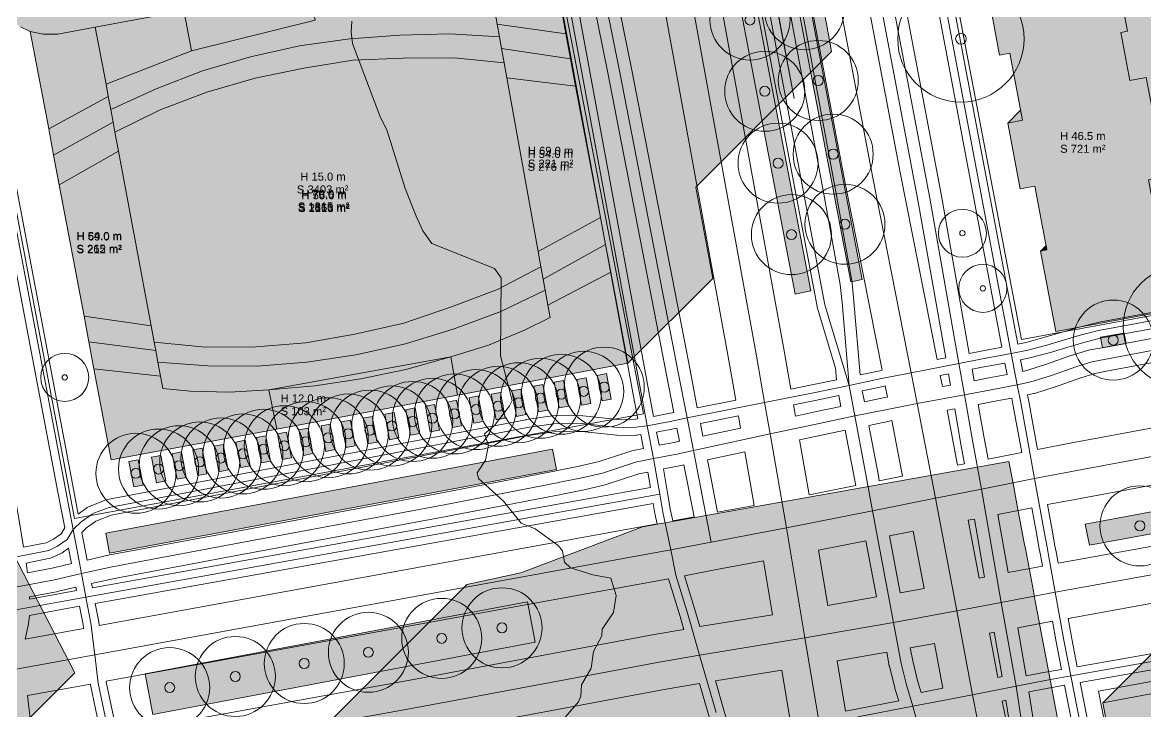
# Model space of a CAD drawing. Header units: metres. Extents: x -8 to 1190, y -11 to 1223.
# Drawn here: x 649 to 789.3, y 297.5 to 383.6 of the extents above; entities that cross this region are included whole.
import ezdxf

# ---------------------------------------------------------------- set-up
doc = ezdxf.new("R2010")
doc.units = ezdxf.units.M
doc.header["$MEASUREMENT"] = 0
for name, color, linetype, lineweight, true_color in [('TPX_BUILDING_AREAS_TEXT', 7, 'CONTINUOUS', 0, 0x000000), ('TPX_BUILDING_HEIGHTS_TEXT', 7, 'CONTINUOUS', 0, 0x000000), ('TPX_BUILDINGS', 7, 'CONTINUOUS', 0, 0x000000), ('TPX_BUILDINGS_HATCH', 7, 'CONTINUOUS', 0, 0xf0f0f0), ('TPX_BUILDINGS_SHADOWS_HATCH', 7, 'CONTINUOUS', 0, 0x000000), ('TPX_BUILDINGS_SHADOWS_OUTLINES', 7, 'CONTINUOUS', 0, 0x000000), ('TPX_CADASTRES', 7, 'CONTINUOUS', 0, 0x646464), ('TPX_CONTOUR_LINES_5M', 7, 'CONTINUOUS', 0, 0x969696), ('TPX_ROADS_AXES', 7, 'CONTINUOUS', 0, 0x323232), ('TPX_ROADS_CONTOURS', 7, 'CONTINUOUS', 0, 0x646464), ('TPX_VEGETATION_GREEN_SPACES', 7, 'CONTINUOUS', 0, 0x58ba48), ('TPX_VEGETATION_GREEN_SPACES_HATCH', 7, 'CONTINUOUS', 0, 0x58ba48), ('TPX_VEGETATION_TREES_INDIVIDUAL', 7, 'CONTINUOUS', 0, 0x136734)]:
    doc.layers.add(name, color=color, linetype=linetype, lineweight=lineweight, true_color=true_color)
doc.styles.add('TPX_TEXTE', font='arial.ttf')

# ---------------------------------------------------------------- blocks, each defined once
blk = doc.blocks.new('TREETR003_CR030')
at = {"layer": 'TPX_VEGETATION_TREES_INDIVIDUAL'}
for radius in [3, 0.333]:
    blk.add_circle((0, 0, 0.04), radius, dxfattribs=at)
blk = doc.blocks.new('TREETR006_CR050')
at = {"layer": 'TPX_VEGETATION_TREES_INDIVIDUAL'}
for radius in [5, 0.625]:
    blk.add_circle((0, 0, 0.04), radius, dxfattribs=at)
blk = doc.blocks.new('TREETR009_CR077')
at = {"layer": 'TPX_VEGETATION_TREES_INDIVIDUAL'}
for radius in [7.68, 0.914]:
    blk.add_circle((0, 0, 0.04), radius, dxfattribs=at)
blk = doc.blocks.new('TREETR007_CR079')
at = {"layer": 'TPX_VEGETATION_TREES_INDIVIDUAL'}
for radius in [7.9, 0.667]:
    blk.add_circle((0, 0, 0.04), radius, dxfattribs=at)

msp = doc.modelspace()

# ---------------------------------------------------------------- hatches: boundary and pattern name
at = {"layer": 'TPX_BUILDINGS_HATCH'}
for points in [[(659.82, 395.01), (659.43, 392.19), (660.04, 389.4), (661.54, 386.98), (663.77, 385.23), (666.45, 384.34), (669.19, 384.75), (669.37, 383.81), (670.08, 380.03), (685.53, 383.87), (684.69, 388.04), (686.78, 389.93), (688.09, 392.45), (688.47, 395.27), (687.87, 398.06), (686.37, 400.48), (684.14, 402.23), (681.81, 402.88), (680.62, 408.98), (665.08, 406.07), (666.1, 401.11), (666.28, 400.26), (663.21, 399.43), (661.13, 397.53), (659.82, 395.01)], [(645.08, 390.97), (645, 390.25), (645.01, 388.99), (645.31, 387.45), (645.62, 386.62), (645.93, 386), (646.69, 384.85), (647.64, 383.86), (648.17, 383.43), (648.74, 383.04), (649.96, 382.45), (651.55, 382.13), (653.42, 382.13), (658.07, 383), (659.42, 375.87), (670.08, 380.03), (669.37, 383.81), (669.19, 384.75), (666.45, 384.34), (663.77, 385.23), (661.54, 386.98), (660.04, 389.4), (659.43, 392.19), (659.82, 395.01), (661.13, 397.53), (663.21, 399.43), (666.28, 400.26), (666.1, 401.11), (665.08, 406.07), (653.88, 404.03), (654.96, 398.41), (650.76, 397.58), (648.85, 396.56), (647.53, 395.44), (646.85, 394.75), (646.2, 393.88), (645.57, 392.67), (645.32, 391.96), (645.08, 390.97)], [(651.55, 382.13), (649.96, 382.45), (652.26, 370.31), (652.87, 367.03), (653.58, 363.31), (656.69, 346.88), (657.28, 343.67), (657.91, 340.33), (660.06, 328.93), (680.74, 332.79), (679.77, 337.68), (702.5, 341.8), (703.34, 337.02), (724.62, 341), (722.48, 352.4), (721.82, 355.84), (721.18, 359.23), (718.08, 375.65), (717.44, 379.06), (716.84, 382.19), (714.87, 393.58), (700.36, 390.87), (694.07, 389.71), (658.07, 383), (653.42, 382.13), (651.55, 382.13)], [(785.18, 392.19), (769.22, 389.2), (771.04, 379.52), (772.33, 379.77), (773.92, 371.37), (772.05, 371.02), (773.61, 362.79), (775.46, 363.14), (776.96, 355.17), (776.15, 355.02), (778.05, 344.96), (794.03, 347.95), (792.13, 358.02), (790.8, 357.76), (789.64, 363.92), (791.71, 364.31), (789.37, 376.71), (787.31, 376.33), (786.18, 382.35), (787, 382.51), (785.84, 388.65), (785.18, 392.19)], [(670.08, 380.03), (659.42, 375.87), (659.7, 374.33), (660.01, 372.71), (660.3, 371.15), (660.54, 369.87), (660.98, 367.51), (665.06, 345.69), (665.44, 343.66), (665.64, 342.59), (665.91, 341.15), (666.24, 339.38), (666.53, 337.84), (669.95, 337.51), (674.83, 337.38), (679.77, 337.68), (685.52, 338.19), (691.23, 339.08), (696.89, 340.22), (702.5, 341.8), (707.2, 343.26), (711.69, 345.14), (714.89, 346.73), (714.62, 348.26), (714.28, 350.14), (714.02, 351.53), (713.75, 353.04), (713.4, 354.98), (709.48, 376.66), (709.14, 378.54), (708.82, 380.33), (708.55, 381.81), (708.26, 383.38), (708.01, 384.79), (695.02, 384.9), (685.53, 383.87), (670.08, 380.03)], [(716.84, 382.19), (708.26, 383.38), (708.55, 381.81), (708.82, 380.33), (709.14, 378.54), (709.48, 376.66), (713.4, 354.98), (713.75, 353.04), (714.02, 351.53), (714.28, 350.14), (714.62, 348.26), (722.48, 352.4), (721.82, 355.84), (721.18, 359.23), (718.08, 375.65), (717.44, 379.06), (716.84, 382.19)], [(665.68, 375.32), (660.01, 372.71), (660.3, 371.15), (660.54, 369.87), (660.98, 367.51), (665.06, 345.69), (665.44, 343.66), (665.64, 342.59), (665.91, 341.15), (672.15, 340.68), (678.31, 340.66), (684.49, 341.14), (690.62, 342.06), (696.82, 343.43), (702.9, 345.29), (708.74, 347.48), (714.28, 350.14), (714.02, 351.53), (713.75, 353.04), (713.4, 354.98), (709.48, 376.66), (709.14, 378.54), (708.82, 380.33), (708.55, 381.81), (702.35, 382.17), (696.11, 382), (689.87, 381.55), (683.6, 380.66), (677.48, 379.28), (671.49, 377.55), (665.68, 375.32)], [(717.44, 379.06), (708.82, 380.33), (709.14, 378.54), (709.48, 376.66), (713.4, 354.98), (713.75, 353.04), (714.02, 351.53), (721.82, 355.84), (721.18, 359.23), (718.08, 375.65), (717.44, 379.06)], [(660.98, 367.51), (653.58, 363.31), (656.69, 346.88), (665.06, 345.69), (665.44, 343.66), (671.83, 343), (678.13, 343.05), (684.37, 343.57), (690.52, 344.66), (696.6, 346.02), (702.46, 348.01), (708.31, 350.24), (713.75, 353.04), (713.4, 354.98), (721.18, 359.23), (718.08, 375.65), (709.48, 376.66), (709.14, 378.54), (702.89, 379.19), (696.54, 379.15), (690.27, 378.87), (684.12, 377.89), (678.05, 376.65), (672.03, 374.89), (666.19, 372.68), (660.54, 369.87), (660.98, 367.51)], [(659.7, 374.33), (652.26, 370.31), (652.87, 367.03), (653.58, 363.31), (656.69, 346.88), (657.28, 343.67), (657.91, 340.33), (666.24, 339.38), (665.91, 341.15), (665.64, 342.59), (665.44, 343.66), (665.06, 345.69), (660.98, 367.51), (660.54, 369.87), (660.3, 371.15), (660.01, 372.71), (659.7, 374.33)], [(660.3, 371.15), (652.87, 367.03), (656.69, 346.88), (657.28, 343.67), (665.64, 342.59), (665.44, 343.66), (665.06, 345.69), (660.98, 367.51), (660.54, 369.87), (660.3, 371.15)], [(685.52, 338.19), (679.77, 337.68), (680.74, 332.79), (703.34, 337.02), (702.5, 341.8), (696.89, 340.22), (691.23, 339.08), (685.52, 338.19)], [(813.68, 304.15), (783.93, 298.59), (795.26, 238.35), (797.3, 238.74), (798.79, 230.78), (827.24, 236.1), (821.42, 267.02), (814.68, 302.92), (813.93, 302.78), (813.68, 304.15)]]:
    msp.add_hatch(color=256, dxfattribs=at).paths.add_polyline_path(points)
at = {"layer": 'TPX_BUILDINGS_SHADOWS_HATCH'}
for points in [[(802.1, 422.08), (769.22, 389.2), (785.18, 392.19), (785.84, 388.65), (787, 382.51), (786.18, 382.35), (787.31, 376.33), (789.37, 376.71), (791.71, 364.31), (789.64, 363.92), (790.8, 357.76), (792.13, 358.02), (794.03, 347.95), (826.91, 380.83), (825.01, 390.9), (823.68, 390.64), (822.78, 395.39), (824.59, 397.19), (822.25, 409.59), (820.2, 409.21), (819.65, 412.1), (806.23, 409.57), (804.41, 419.11), (805.46, 419.32), (804.84, 422.6), (802.1, 422.08)], [(773.67, 372.65), (772.05, 371.02), (773.92, 371.37), (773.67, 372.65)], [(776.86, 355.72), (776.15, 355.02), (776.96, 355.17), (776.86, 355.72)], [(704.47, 313.37), (666.36, 275.26), (673.11, 276.7), (688.33, 282.46), (734.09, 290.61), (734.74, 287.25), (734.85, 286.7), (735.38, 283.76), (736.01, 280.47), (736.15, 279.76), (737.17, 274.41), (737.35, 273.42), (742.17, 247.99), (743.21, 242.54), (744.04, 238.19), (744.79, 234.26), (745.19, 232.12), (745.87, 232.24), (747.7, 222.96), (746.61, 222.75), (749.02, 209.96), (750.37, 210.22), (753.92, 192.1), (792.03, 230.21), (788.48, 248.33), (787.13, 248.07), (784.87, 260.12), (785.81, 261.07), (783.98, 270.35), (783.31, 270.24), (782.9, 272.37), (782.15, 276.31), (781.32, 280.66), (780.29, 286.11), (775.46, 311.53), (775.28, 312.52), (774.26, 317.87), (774.13, 318.58), (773.5, 321.87), (772.96, 324.82), (772.85, 325.37), (772.2, 328.72), (726.44, 320.58), (711.22, 314.81), (704.47, 313.37)], [(801.6, 316.27), (783.93, 298.59), (813.68, 304.15), (813.93, 302.78), (814.68, 302.92), (821.42, 267.02), (862.27, 274.65), (861.64, 277.98), (841.09, 274.14), (839.1, 284.7), (832.35, 320.6), (831.61, 320.46), (831.36, 321.82), (801.6, 316.27)]]:
    msp.add_hatch(color=256, dxfattribs=at).paths.add_polyline_path(points)
h = msp.add_hatch(color=256, dxfattribs=at)
h.paths.add_polyline_path([(699.81, 412.57), (696.27, 411.91), (697.04, 407.84), (700.36, 390.87), (714.87, 393.58), (716.84, 382.19), (717.44, 379.06), (718.08, 375.65), (721.18, 359.23), (721.82, 355.84), (722.48, 352.4), (724.62, 341), (735.23, 351.61), (733.08, 363.01), (750.05, 379.98), (749.4, 383.42), (748.76, 386.81), (745.66, 403.22), (745.01, 406.64), (744.42, 409.77), (739.27, 410.48), (738.95, 412.22), (738.41, 415.2), (725.42, 415.31), (720.01, 414.72), (719.83, 415.63), (717.8, 415.21), (716.98, 414.39), (715.93, 414.28), (708.27, 412.37), (707.94, 414.09), (699.81, 412.57)])
h.paths.add_polyline_path([(709.31, 406.72), (711.35, 407.14), (711.62, 405.76), (709.59, 405.34), (709.31, 406.72)], flags=16)
h = msp.add_hatch(color=256, dxfattribs=at)
h.paths.add_polyline_path([(356.45, 56), (345.21, 44.75), (353.64, 43.71), (361.25, 42.78), (368.71, 41.86), (375.97, 40.97), (383.59, 40.03), (391.29, 39.07), (406.39, 37.23), (414.09, 36.3), (421.3, 35.4), (428.93, 34.46), (436.49, 33.53), (444.23, 32.58), (451.29, 31.71), (459.16, 30.71), (466.47, 29.84), (473.51, 28.98), (481.39, 28.03), (496.93, 26.15), (493.99, 0), (495.57, 0), (511.4, 15.82), (512.35, 23.97), (526.81, 22.17), (527.11, 24.76), (542.29, 22.86), (541.84, 18.95), (571.69, 15.21), (571.94, 17.43), (587.73, 15.45), (602.38, 13.62), (632.98, 9.78), (670.29, 5.12), (669.69, 0), (690.27, 0), (745.7, 55.43), (742.68, 70.64), (745.98, 71.31), (744.9, 76.72), (741.88, 91.87), (733.15, 90.14), (729.93, 106.25), (729.5, 106.3), (648.39, 25.2), (633.31, 27.09), (635.62, 46.85), (627, 47.93), (640.27, 61.19), (640.63, 64.29), (657.21, 80.87), (663.24, 136.14), (625.45, 140.57), (625.36, 140.49), (625.75, 143.98), (617.25, 144.98), (617.74, 148.97), (617.14, 149.05), (617.93, 155.4), (667.73, 205.2), (668.37, 210.38), (676.51, 218.52), (676.21, 220.15), (677.02, 220.32), (675.53, 228.01), (668.62, 263.56), (666.99, 271.98), (664.58, 276.91), (631.89, 260.21), (630.6, 259.55), (616.05, 261.53), (614.47, 259.96), (614.32, 260.83), (612.77, 260.15), (613.34, 257), (612.03, 256.71), (611.91, 257.39), (576.06, 221.54), (575.61, 222.41), (611.72, 258.52), (611.37, 260.55), (617.77, 263.62), (617.62, 264.29), (617.36, 264.17), (617.59, 264.4), (616.92, 267.41), (617.89, 267.62), (618.84, 262.83), (620.25, 264.24), (619.79, 266.59), (627.14, 273.94), (626.87, 275.37), (630.59, 276.07), (630.88, 274.57), (635.12, 278.81), (634.84, 280.32), (633.2, 280.01), (655.51, 302.31), (634.86, 342.22), (629.78, 341.42), (541.39, 253.04), (546.47, 253.83), (567.12, 213.93), (578.88, 191.21), (601.98, 143.99), (590.59, 138.31), (594.69, 137.76), (594.81, 138.77), (599.92, 138.07), (599.04, 130.95), (599.64, 130.87), (597.85, 116.41), (581.91, 118.58), (582.03, 119.5), (577.09, 120.17), (575.54, 118.62), (564, 119.98), (564.05, 120.41), (538.6, 123.87), (523.66, 108.93), (525.55, 125.04), (509.74, 127.03), (525.24, 142.53), (528.22, 166.6), (529.18, 166.46), (530.34, 175.83), (528.45, 175.91), (533.71, 224.43), (530.49, 224.79), (531.95, 238.87), (526.13, 239.53), (524.18, 239.74), (524.23, 240.21), (523.46, 241.11), (524.45, 242.1), (524.62, 243.55), (523.92, 244.51), (524.83, 245.41), (526.38, 258.95), (539.69, 272.26), (543.62, 276.46), (546.12, 302.08), (546.26, 303.27), (545.94, 304.47), (546.39, 307.85), (547.44, 308.92), (546.66, 310), (546.86, 311.5), (547.78, 312.42), (546.98, 313.45), (547.18, 314.91), (548.11, 315.85), (547.44, 316.92), (547.6, 318.11), (548.72, 319.23), (547.84, 320.47), (548.47, 325.1), (550.08, 326.71), (547.63, 329.92), (545.88, 328.55), (534.45, 330.16), (532.82, 332.1), (530.53, 330), (508.77, 308.24), (502.72, 316.04), (506.55, 319.87), (506.76, 321.71), (505.94, 322.61), (503.21, 322.96), (503, 322.8), (498.94, 323.3), (498.42, 318.78), (501.7, 318.37), (502.51, 317.47), (502.3, 315.62), (501.25, 314.96), (498.5, 315.3), (498.16, 312.22), (504.61, 303.89), (506.23, 301.95), (517.67, 300.34), (519.42, 301.71), (521.86, 298.5), (520.3, 297.27), (519.63, 292.25), (520.5, 291.02), (519.41, 290.13), (519.22, 288.7), (519.9, 287.63), (518.97, 286.72), (518.77, 285.24), (519.56, 284.2), (518.65, 283.35), (518.44, 281.79), (519.22, 280.71), (518.18, 279.63), (517.73, 276.26), (518.05, 275.06), (517.91, 273.86), (523.7, 268.43), (520.58, 241.17), (519.5, 240.51), (520.38, 239.31), (520.21, 237.86), (518.98, 237.15), (519.99, 235.96), (518.64, 224.16), (517.46, 224.38), (515.09, 201.59), (509.6, 160.65), (491.66, 163.08), (491.93, 165.25), (491.55, 164.87), (487.78, 165.4), (487.91, 166.43), (488.03, 167.21), (491.17, 170.35), (491.62, 173.89), (490.65, 174.08), (491.18, 178.87), (474.01, 181.46), (471.54, 181.83), (471.86, 183.8), (470.89, 183.97), (471.02, 184.95), (471.61, 185.54), (468.75, 186.09), (468, 181.93), (463.43, 182.8), (462.89, 183.89), (461.41, 184.18), (460.59, 179.59), (460.94, 179.52), (459.98, 171.92), (459.09, 166.54), (480.71, 163.27), (480.15, 159.33), (474.33, 160.22), (472.99, 151.51), (480.19, 150.5), (480.64, 153.97), (487.64, 153), (486.53, 144.59), (487.99, 144.41), (489.59, 158.21), (488.15, 158.39), (488.54, 161.69), (512.83, 158.65), (509.08, 126.37), (502.13, 127.24), (495.44, 120.55), (495.49, 121.03), (487.6, 122.03), (487.31, 121.74), (479.81, 122.69), (479.83, 122.85), (472.22, 123.8), (471.85, 123.44), (465.68, 124.21), (465.05, 123.57), (465.06, 123.75), (457.35, 124.72), (457.37, 124.87), (449.85, 125.81), (449.82, 126), (449.68, 126.34), (449.22, 126.91), (448.6, 127.27), (447.89, 127.38), (447.53, 127.33), (446.86, 127.04), (446.35, 126.53), (438.85, 127.43), (438.71, 127.29), (433.55, 127.91), (433.26, 127.62), (427.78, 128.27), (427.56, 128.05), (427.77, 129.84), (420.39, 130.79), (419.76, 130.16), (412.82, 131.04), (412.95, 132.14), (407.12, 132.89), (405.99, 131.76), (400.1, 132.53), (400.11, 132.6), (395.21, 133.23), (395.41, 134.95), (387.63, 135.96), (386.64, 134.97), (376.94, 136.22), (375.25, 134.53), (366.6, 135.64), (354.51, 123.55), (363.83, 122.35), (363.93, 123.2), (373.63, 121.96), (381.41, 120.95), (387.66, 120.16), (393.58, 119.39), (399.45, 118.63), (407.24, 117.64), (414.62, 116.69), (411.61, 90.91), (408.48, 91.31), (407.11, 92.9), (407.49, 96.19), (409.28, 97.49), (409.57, 100.01), (405.24, 100.56), (404.86, 97.29), (397.06, 98.29), (397.39, 101.01), (394.64, 101.37), (393.88, 94.85), (390.78, 95.24), (390.84, 95.71), (384.19, 89.06), (385.27, 98.88), (373.91, 100.24), (376.03, 102.36), (370.11, 103.12), (369.94, 101.65), (371.03, 101.51), (370.48, 96.81), (360.98, 98.03), (361.33, 101.05), (356.8, 101.63), (351.22, 96.05), (366.46, 94.24), (366.37, 93.38), (378.34, 91.95), (377.25, 82.03), (383.23, 81.31), (384.08, 88.96), (389.99, 88.26), (389.15, 80.6), (389.7, 80.54), (390.54, 88.19), (396.16, 87.51), (396.38, 89.49), (403.83, 88.6), (411.34, 87.71), (410.22, 77.61), (413.47, 77.22), (414.41, 85.82), (419.88, 85.17), (419.68, 83.33), (422.95, 82.95), (423.41, 87.15), (424.77, 86.99), (425.55, 94.08), (435.46, 92.89), (434.68, 85.81), (434.67, 85.74), (442.21, 84.84), (441.95, 82.5), (456.92, 80.72), (456.46, 76.54), (490.94, 72.52), (490.29, 66.36), (491.09, 66.26), (491.69, 65.42), (496.74, 64.82), (497.45, 65.48), (498.36, 65.38), (498.86, 64.55), (498.77, 63.67), (498.03, 63.17), (497.49, 58.13), (498.17, 57.15), (497.87, 56.35), (513.42, 71.91), (513.73, 72.71), (513.05, 73.69), (513.55, 78.45), (514.33, 79.22), (514.42, 80.11), (513.91, 80.93), (513, 81.04), (512.3, 80.38), (507.25, 80.97), (506.64, 81.82), (505.96, 81.91), (519.82, 95.76), (520.96, 106.23), (535.36, 104.54), (545.37, 103.37), (558.71, 101.8), (566.22, 100.91), (573.73, 100.03), (581.24, 99.15), (580.9, 96.03), (618.69, 91.59), (612.66, 36.33), (574.87, 40.78), (574.6, 38.26), (559.55, 40.04), (559.82, 42.54), (544.42, 44.35), (533.96, 45.58), (526.1, 37.72), (527.07, 46.39), (514.59, 47.86), (515.81, 59.06), (512.79, 59.42), (492.71, 39.34), (485.63, 40.19), (485.74, 41.21), (478.7, 42.07), (478.63, 42), (471.38, 42.87), (471.39, 42.95), (463.53, 43.95), (463.1, 43.52), (456.04, 44.39), (455.62, 43.96), (447.88, 44.91), (447.74, 44.77), (440.92, 45.61), (441.02, 46.55), (433.39, 47.49), (433.25, 47.35), (426.35, 48.21), (426.39, 48.6), (419.68, 49.42), (419.82, 50.67), (411.97, 51.63), (411.9, 51.56), (404.72, 52.43), (404.73, 52.51), (397.28, 53.43), (397.31, 53.75), (389.69, 54.69), (388.07, 53.06), (380.8, 53.95), (380.24, 53.39), (372.77, 54.31), (365.16, 55.24), (364.88, 54.96), (356.45, 56)])
h.paths.add_polyline_path([(413.61, 99.28), (415.41, 115.9), (421.14, 115.21), (421.18, 115.53), (426.34, 114.92), (433.84, 114.02), (434.35, 114.53), (435.01, 114.81), (435.37, 114.86), (436.09, 114.75), (436.7, 114.39), (437.17, 113.82), (437.31, 113.49), (437.4, 112.77), (437.22, 112.06), (437.04, 111.75), (435.42, 96.76), (426.42, 97.83), (423.03, 94.44), (423.43, 98.11), (413.61, 99.28)], flags=16)
h.paths.add_polyline_path([(436.09, 99.31), (437.79, 113.8), (445.35, 112.85), (453.19, 111.87), (453.17, 111.69), (460.02, 110.84), (460.13, 111.71), (467.74, 110.76), (475.36, 109.79), (483.25, 108.8), (483.2, 108.32), (505.96, 105.46), (502.83, 78.78), (485.57, 80.96), (485.67, 81.82), (480.17, 82.51), (481.16, 90.95), (473.27, 91.95), (472.36, 84.38), (470.87, 82.63), (468.83, 82.83), (467.92, 84.88), (468.32, 88.41), (467.77, 87.86), (468.24, 92.03), (467.93, 92.07), (468.85, 92.98), (469.02, 94.51), (465.88, 94.91), (465.27, 89.71), (463.9, 88.03), (461.08, 88.38), (459.93, 90.43), (460.39, 94.98), (458.2, 95.25), (457.54, 89.62), (456.29, 88.34), (455.96, 85.59), (452.62, 85.98), (453.74, 95.66), (451.31, 95.96), (451.16, 94.58), (444.36, 95.43), (441.46, 92.53), (441.47, 92.6), (440.72, 92.69), (441.38, 98.65), (436.09, 99.31)], flags=16)
h.paths.add_polyline_path([(584.29, 245.24), (585.81, 245.99), (587.59, 242.33), (586.07, 241.58), (584.29, 245.24)], flags=16)
h.paths.add_polyline_path([(590.96, 262.24), (591.92, 262.5), (592.84, 258.38), (599.98, 258.27), (600.72, 254.73), (599.48, 254.47), (598.86, 257.41), (592.11, 257.46), (590.96, 262.24)], flags=16)
at = {"layer": 'TPX_VEGETATION_GREEN_SPACES_HATCH'}
for points in [[(705.2, 567.39), (704.14, 567.23), (705.83, 557.52), (707.9, 546.6), (745.49, 349.65), (747.47, 350.07), (712.28, 534.35), (710.65, 543.02), (708.67, 551.72), (707.35, 558.18), (705.2, 567.39)], [(715.44, 549.5), (714.02, 549.14), (716.26, 540.26), (752.45, 351.19), (753.87, 351.47), (717.91, 540.67), (715.44, 549.5)], [(786.62, 344.78), (783.65, 344.25), (783.89, 342.92), (786.85, 343.46), (786.62, 344.78)], [(811.22, 326.41), (781.73, 320.89), (782.29, 318.28), (808.58, 323.1), (810.94, 323.6), (813.91, 324.56), (834.05, 331.18), (835.73, 331.59), (873.16, 338.08), (872.43, 341.78), (839.69, 335.55), (836.63, 334.78), (813.6, 327.14), (811.22, 326.41)], [(721.95, 339.71), (720.79, 339.5), (721.4, 336.31), (722.54, 336.53), (721.95, 339.71)], [(713.99, 338.34), (712.84, 338.13), (713.45, 334.94), (714.59, 335.16), (713.99, 338.34)], [(716.56, 338.85), (715.41, 338.63), (716.02, 335.44), (717.17, 335.65), (716.56, 338.85)], [(719.38, 339.19), (718.22, 338.97), (718.83, 335.79), (719.98, 336), (719.38, 339.19)], [(705.92, 336.92), (704.77, 336.7), (705.37, 333.51), (706.53, 333.73), (705.92, 336.92)], [(708.69, 337.34), (707.53, 337.13), (708.14, 333.94), (709.29, 334.16), (708.69, 337.34)], [(711.24, 337.78), (710.1, 337.56), (710.71, 334.37), (711.85, 334.59), (711.24, 337.78)], [(698.02, 335.43), (696.87, 335.2), (697.47, 332.02), (698.63, 332.23), (698.02, 335.43)], [(700.47, 335.85), (699.32, 335.63), (699.93, 332.44), (701.08, 332.65), (700.47, 335.85)], [(703.22, 336.38), (702.08, 336.15), (702.68, 332.97), (703.83, 333.18), (703.22, 336.38)], [(692.68, 334.35), (691.53, 334.14), (692.14, 330.95), (693.29, 331.16), (692.68, 334.35)], [(695.4, 334.86), (694.25, 334.64), (694.85, 331.46), (696.01, 331.67), (695.4, 334.86)], [(684.67, 332.91), (683.51, 332.7), (684.13, 329.5), (685.27, 329.73), (684.67, 332.91)], [(687.43, 333.4), (686.28, 333.19), (686.89, 329.99), (688.03, 330.22), (687.43, 333.4)], [(689.96, 333.88), (688.8, 333.67), (689.41, 330.47), (690.56, 330.69), (689.96, 333.88)], [(676.81, 331.38), (675.65, 331.15), (676.27, 327.97), (677.41, 328.19), (676.81, 331.38)], [(679.37, 331.96), (678.22, 331.75), (678.82, 328.55), (679.98, 328.78), (679.37, 331.96)], [(681.98, 332.39), (680.83, 332.18), (681.43, 329), (682.59, 329.21), (681.98, 332.39)], [(715.2, 330.26), (659.38, 319.78), (659.85, 317.29), (715.68, 327.72), (715.2, 330.26)], [(668.84, 329.92), (667.69, 329.7), (668.29, 326.51), (669.45, 326.73), (668.84, 329.92)], [(671.42, 330.39), (670.26, 330.17), (670.87, 326.98), (672.02, 327.2), (671.42, 330.39)], [(674.07, 330.87), (672.91, 330.66), (673.52, 327.46), (674.67, 327.68), (674.07, 330.87)], [(663.44, 328.96), (662.28, 328.75), (662.89, 325.55), (664.04, 325.77), (663.44, 328.96)], [(666.26, 329.49), (665.11, 329.28), (665.72, 326.08), (666.87, 326.31), (666.26, 329.49)], [(712.08, 311.2), (664.32, 302.2), (665.28, 297.13), (713.04, 306.14), (712.08, 311.2)]]:
    msp.add_hatch(color=256, dxfattribs=at).paths.add_polyline_path(points)

# ---------------------------------------------------------------- linework, layer by layer
at = {"layer": 'TPX_BUILDINGS', "elevation": 0.04}
for points in [[(659.82, 395.01), (659.43, 392.19), (660.04, 389.4), (661.54, 386.98), (663.77, 385.23), (666.45, 384.34), (669.19, 384.75), (669.37, 383.81), (670.08, 380.03), (685.53, 383.87), (684.69, 388.04), (686.78, 389.93), (688.09, 392.45), (688.47, 395.27), (687.87, 398.06), (686.37, 400.48), (684.14, 402.23), (681.81, 402.88), (680.62, 408.98), (665.08, 406.07), (666.1, 401.11), (666.28, 400.26), (663.21, 399.43), (661.13, 397.53)], [(785.18, 392.19), (769.22, 389.2), (771.04, 379.52), (772.33, 379.77), (773.92, 371.37), (772.05, 371.02), (773.61, 362.79), (775.46, 363.14), (776.96, 355.17), (776.15, 355.02), (778.05, 344.96), (794.03, 347.95), (792.13, 358.02), (790.8, 357.76), (789.64, 363.92), (791.71, 364.31), (789.37, 376.71), (787.31, 376.33), (786.18, 382.35), (787, 382.51), (785.84, 388.65)], [(716.84, 382.19), (708.26, 383.38), (708.55, 381.81), (708.82, 380.33), (709.14, 378.54), (709.48, 376.66), (713.4, 354.98), (713.75, 353.04), (714.02, 351.53), (714.28, 350.14), (714.62, 348.26), (722.48, 352.4), (721.82, 355.84), (721.18, 359.23), (718.08, 375.65), (717.44, 379.06)], [(665.68, 375.32), (660.01, 372.71), (660.3, 371.15), (660.54, 369.87), (660.98, 367.51), (665.06, 345.69), (665.44, 343.66), (665.64, 342.59), (665.91, 341.15), (672.15, 340.68), (678.31, 340.66), (684.49, 341.14), (690.62, 342.06), (696.82, 343.43), (702.9, 345.29), (708.74, 347.48), (714.28, 350.14), (714.02, 351.53), (713.75, 353.04), (713.4, 354.98), (709.48, 376.66), (709.14, 378.54), (708.82, 380.33), (708.55, 381.81), (702.35, 382.17), (696.11, 382), (689.87, 381.55), (683.6, 380.66), (677.48, 379.28), (671.49, 377.55)], [(717.44, 379.06), (708.82, 380.33), (709.14, 378.54), (709.48, 376.66), (713.4, 354.98), (713.75, 353.04), (714.02, 351.53), (721.82, 355.84), (721.18, 359.23), (718.08, 375.65)], [(660.98, 367.51), (653.58, 363.31), (656.69, 346.88), (665.06, 345.69), (665.44, 343.66), (671.83, 343), (678.13, 343.05), (684.37, 343.57), (690.52, 344.66), (696.6, 346.02), (702.46, 348.01), (708.31, 350.24), (713.75, 353.04), (713.4, 354.98), (721.18, 359.23), (718.08, 375.65), (709.48, 376.66), (709.14, 378.54), (702.89, 379.19), (696.54, 379.15), (690.27, 378.87), (684.12, 377.89), (678.05, 376.65), (672.03, 374.89), (666.19, 372.68), (660.54, 369.87)], [(659.7, 374.33), (652.26, 370.31), (652.87, 367.03), (653.58, 363.31), (656.69, 346.88), (657.28, 343.67), (657.91, 340.33), (666.24, 339.38), (665.91, 341.15), (665.64, 342.59), (665.44, 343.66), (665.06, 345.69), (660.98, 367.51), (660.54, 369.87), (660.3, 371.15), (660.01, 372.71)], [(660.3, 371.15), (652.87, 367.03), (656.69, 346.88), (657.28, 343.67), (665.64, 342.59), (665.44, 343.66), (665.06, 345.69), (660.98, 367.51), (660.54, 369.87)], [(685.52, 338.19), (679.77, 337.68), (680.74, 332.79), (703.34, 337.02), (702.5, 341.8), (696.89, 340.22), (691.23, 339.08)], [(813.68, 304.15), (783.93, 298.59), (795.26, 238.35), (797.3, 238.74), (798.79, 230.78), (827.24, 236.1), (821.42, 267.02), (814.68, 302.92), (813.93, 302.78)]]:
    msp.add_lwpolyline(points, close=True, dxfattribs=at)
for points in [[(648.74, 383.04), (649.96, 382.45), (651.55, 382.13), (653.42, 382.13), (658.07, 383), (659.42, 375.87), (670.08, 380.03), (669.37, 383.81), (669.19, 384.75), (666.45, 384.34), (663.77, 385.23), (661.54, 386.98), (660.04, 389.4), (659.43, 392.19), (659.82, 395.01), (661.13, 397.53), (663.21, 399.43), (666.28, 400.26), (666.1, 401.11), (665.08, 406.07), (653.88, 404.03), (654.96, 398.41), (650.76, 397.58), (648.85, 396.56)], [(694.07, 389.71), (658.07, 383), (653.42, 382.13), (651.55, 382.13), (649.96, 382.45), (652.26, 370.31), (652.87, 367.03), (653.58, 363.31), (656.69, 346.88), (657.28, 343.67), (657.91, 340.33), (660.06, 328.93), (680.74, 332.79), (679.77, 337.68), (702.5, 341.8), (703.34, 337.02), (724.62, 341), (722.48, 352.4), (721.82, 355.84), (721.18, 359.23), (718.08, 375.65), (717.44, 379.06), (716.84, 382.19), (714.87, 393.58)], [(685.53, 383.87), (670.08, 380.03), (659.42, 375.87), (659.7, 374.33), (660.01, 372.71), (660.3, 371.15), (660.54, 369.87), (660.98, 367.51), (665.06, 345.69), (665.44, 343.66), (665.64, 342.59), (665.91, 341.15), (666.24, 339.38), (666.53, 337.84), (669.95, 337.51), (674.83, 337.38), (679.77, 337.68), (685.52, 338.19), (691.23, 339.08), (696.89, 340.22), (702.5, 341.8), (707.2, 343.26), (711.69, 345.14), (714.89, 346.73), (714.62, 348.26), (714.28, 350.14), (714.02, 351.53), (713.75, 353.04), (713.4, 354.98), (709.48, 376.66), (709.14, 378.54), (708.82, 380.33), (708.55, 381.81), (708.26, 383.38), (708.01, 384.79)]]:
    msp.add_lwpolyline(points, dxfattribs=at)
at = {"layer": 'TPX_BUILDINGS_SHADOWS_OUTLINES', "elevation": 0.04}
for points in [[(802.1, 422.08), (769.22, 389.2), (785.18, 392.19), (785.84, 388.65), (787, 382.51), (786.18, 382.35), (787.31, 376.33), (789.37, 376.71)], [(714.87, 393.58), (716.84, 382.19), (717.44, 379.06), (718.08, 375.65), (721.18, 359.23), (721.82, 355.84), (722.48, 352.4), (724.62, 341), (735.23, 351.61), (733.08, 363.01), (750.05, 379.98), (749.4, 383.42), (748.76, 386.81)], [(633.2, 280.01), (655.51, 302.31), (634.86, 342.22), (629.78, 341.42), (541.39, 253.04)], [(780.29, 286.11), (775.46, 311.53), (775.28, 312.52), (774.26, 317.87), (774.13, 318.58), (773.5, 321.87), (772.96, 324.82), (772.85, 325.37), (772.2, 328.72), (726.44, 320.58), (711.22, 314.81), (704.47, 313.37), (666.36, 275.26)]]:
    msp.add_lwpolyline(points, dxfattribs=at)
for points in [[(773.67, 372.65), (772.05, 371.02), (773.92, 371.37)], [(776.86, 355.72), (776.15, 355.02), (776.96, 355.17)], [(801.6, 316.27), (783.93, 298.59), (813.68, 304.15), (813.93, 302.78), (814.68, 302.92), (821.42, 267.02), (862.27, 274.65), (861.64, 277.98), (841.09, 274.14), (839.1, 284.7), (832.35, 320.6), (831.61, 320.46), (831.36, 321.82)]]:
    msp.add_lwpolyline(points, close=True, dxfattribs=at)
at = {"layer": 'TPX_CADASTRES', "elevation": 0.02}
msp.add_lwpolyline([(792.86, 617.91), (769.77, 613.43), (756.26, 610.81), (754.37, 620.73), (750.64, 640.34), (746.93, 659.83), (744.51, 672.49), (741.37, 688.98), (711.67, 683.36), (708.59, 699.58), (709.45, 699.74), (709.36, 700.22), (738.19, 705.68), (732.24, 736.94), (699.87, 730.81), (714.63, 653.56), (718.36, 634.04), (773.79, 343.96), (875.47, 362.7)], dxfattribs=at)
for points in [[(702.01, 461.96), (631.39, 448.95), (655.49, 321.59), (726.54, 334.68)], [(884.71, 318.63), (783.4, 300.03), (802.9, 200.52), (803.82, 200.69), (797.85, 231.17), (828.32, 236.89), (834.29, 206.41), (903.68, 219.45)]]:
    msp.add_lwpolyline(points, close=True, dxfattribs=at)
at = {"layer": 'TPX_CONTOUR_LINES_5M', "elevation": 0.05}
msp.add_lwpolyline([(716.02, 295.93), (718.42, 298.72), (718.75, 299.42), (718.82, 300.81), (720.03, 302.91), (720.3, 305), (721.36, 306.93), (721.38, 307.79), (722.81, 309.88), (723.16, 311.97), (722.47, 314.17), (720.24, 314.59), (717.42, 315.45), (716.69, 316.15), (716.42, 317.55), (715.88, 318.24), (713.02, 320.33), (711.29, 321.03), (709.06, 323.76), (705.94, 326.61), (705.8, 327.3), (706.83, 328.91), (707.18, 330.79), (706.7, 332.18), (707.95, 333.22), (709.84, 335.67), (710.15, 336.37), (708.7, 341.94), (708.76, 351.7), (707.95, 352.84), (700.12, 355.99), (699.01, 357.56), (698.15, 359.37), (696.8, 362.86), (694.54, 370.06), (693.62, 371.92), (690.22, 380.98), (690.03, 382.38), (690.13, 383.77)], dxfattribs=at)
at = {"layer": 'TPX_ROADS_AXES', "elevation": 0.03}
for points in [[(768.76, 325.28), (767.69, 331.16), (766.64, 337.08), (765.96, 340.97), (762.31, 361.65), (745.25, 451.63), (725.2, 556.33), (718.5, 592.06), (706.72, 653.98), (694.77, 715.89), (691.96, 731.24), (691.46, 735.23)], [(763.02, 324.17), (760.76, 335.97), (760, 339.81), (755.2, 364.16), (735.72, 466.8), (725.99, 520.31), (723.16, 536.42), (721.13, 546.01), (718.37, 557.93), (712.33, 583.18), (709.3, 596.68), (706.84, 609.05), (699.58, 647.31)], [(693.41, 641.14), (703.68, 587.15), (708.31, 563.4), (709.79, 556.51), (711.31, 548.79), (749.22, 348.3), (752.23, 338.25)], [(735.64, 297.37), (733.56, 304.55), (732.08, 309.65), (730.6, 314.54), (729.96, 317.69), (728.97, 322.42), (728.59, 324.66), (727.82, 329.1), (727.02, 333.18), (726.26, 337.29), (715.96, 393.11), (712.67, 410.87), (711.94, 414.85), (701.74, 470.84), (699.08, 485.34), (680.01, 583.39), (678.24, 592.66), (676.65, 600.94), (672.82, 620.77)], [(713.79, 546.31), (728.92, 469.34), (738.46, 418.46), (743.94, 390.02), (749.02, 362.6), (751.14, 350.86), (751.36, 348.62), (752.23, 338.25), (752.96, 334.43), (754.42, 326.65)], [(676.22, 176.1), (672.16, 197.15), (666.53, 226.37), (659.68, 261.82), (656.72, 277.16), (656.56, 279.07), (656.7, 280.8), (657.08, 282.75), (658.61, 290.82), (659.53, 295.86), (658.45, 301.02), (658.02, 304.58), (657.54, 308.52), (656.91, 311.8), (656.36, 314.73), (655.31, 320.23), (654.39, 325.08), (642.35, 388.47), (627.31, 467.6), (616.49, 524.54)], [(710.37, 502.17), (730.97, 395.25), (740.66, 341.95), (741.69, 336.12), (742.37, 332.17), (744.42, 320.43)], [(704.63, 494.7), (704.73, 489.77), (705.29, 485.54), (705.96, 481.12), (707.71, 471.21), (718.57, 412), (720.28, 403.49), (720.61, 399.43), (720.77, 393.97), (721.16, 389.54), (723.58, 377.57), (730.19, 343.51), (730.9, 339.86), (732, 334.17), (732.79, 330.11), (735.01, 318.67)], [(751.82, 450.63), (757.92, 418.25), (763.42, 390.36), (772.5, 342.21), (773.24, 338.3), (773.69, 336.07), (775.41, 326.59), (776.61, 319.97), (776.97, 318.02), (777.11, 317.26), (777.99, 312.4), (779.07, 306.39), (779.94, 301.93), (800.07, 199.33)], [(776.73, 301.37), (779.94, 301.93), (884.35, 320.39), (886.39, 320.76), (895.46, 322.38), (902.97, 323.71), (905.42, 324.17), (985.65, 339.5), (1042.63, 350.54), (1047.01, 351.4), (1054.63, 352.77)], [(727.02, 333.18), (729.89, 333.75), (732, 334.17), (741.69, 336.12), (747.79, 337.33), (752.23, 338.25), (756.28, 339.1), (760, 339.81), (765.96, 340.97), (768.69, 341.5), (772.5, 342.21), (774.57, 342.64), (776.96, 343.29), (781.12, 344.53), (783.4, 345.1), (809.69, 349.94)], [(890.01, 350.46), (878.91, 348.35), (837.43, 339.98), (829.83, 338.24), (816.73, 334.64), (809.09, 332.9), (780.7, 327.61), (775.41, 326.59), (768.76, 325.28)], [(798.52, 344.18), (784.1, 341.47), (782.57, 341.19), (780.57, 340.58), (777.52, 339.49), (774.95, 338.68), (773.24, 338.3), (769.98, 337.69), (766.64, 337.08), (760.76, 335.97), (757, 335.25), (752.96, 334.43), (748.49, 333.5), (742.37, 332.17), (732.79, 330.11), (730.72, 329.65), (727.82, 329.1), (725.58, 328.64), (721.44, 327.28), (718.84, 326.68), (716.11, 326.13), (715.98, 326.1), (701.43, 323.29), (674.33, 318.24), (660.17, 315.59), (656.36, 314.73), (652.98, 313.93), (648.32, 313.08)], [(727.02, 333.18), (725.64, 333.04), (723.35, 333), (718.89, 333.47), (715.34, 333.43), (712.04, 332.98), (659.8, 323), (658, 322.3), (657.67, 322.17), (656.33, 321.2), (655.31, 320.23), (654.55, 318.98), (653.36, 318.15), (652.26, 317.63), (647.82, 316.74)], [(771.22, 311.13), (777.99, 312.4), (813.19, 318.75), (836.94, 322.99), (882.5, 331.24), (893.26, 333.43)], [(781.59, 193.53), (781.14, 195.8), (762.7, 288.6), (761.99, 291.64), (760.21, 298.15), (759.4, 300.81), (758.73, 303.5), (757.78, 308.62), (755.18, 322.58), (754.42, 326.65)], [(561.22, 294.21), (637.1, 308.17), (641.28, 308.94), (644.38, 309.51), (648.41, 310.24), (653.44, 311.16), (656.91, 311.8), (728.59, 324.66)], [(763.02, 324.17), (755.18, 322.58), (744.42, 320.43)], [(768.76, 325.28), (763.02, 324.17)], [(765.71, 310.06), (763.02, 324.17)], [(771.22, 311.13), (768.76, 325.28)], [(744.42, 320.43), (735.01, 318.67), (729.96, 317.69), (658.02, 304.58), (647.74, 302.7)], [(744.42, 320.43), (746.72, 306.68)], [(746.72, 306.68), (757.78, 308.62), (765.71, 310.06)], [(765.71, 310.06), (771.22, 311.13)], [(785.47, 216.17), (778.52, 243.33), (769.09, 292.41), (767.65, 299.59), (765.71, 310.06)], [(785.47, 216.17), (783.5, 243.35), (779.65, 264.78), (774.25, 293.19), (773.09, 300.67), (771.22, 311.13)], [(649.35, 288.94), (658.61, 290.82), (698.24, 298.01), (728.53, 303.67), (733.56, 304.55), (746.72, 306.68)], [(746.72, 306.68), (748.53, 295.82), (750.3, 286.83), (759.28, 241.17), (768.71, 193.32), (770.07, 185.85)], [(773.09, 300.67), (767.65, 299.59), (763.75, 298.84), (760.21, 298.15)], [(776.73, 301.37), (773.09, 300.67)], [(760.21, 298.15), (753.32, 296.81)]]:
    msp.add_lwpolyline(points, dxfattribs=at)
at = {"layer": 'TPX_ROADS_CONTOURS', "elevation": 0.03}
for points in [[(705.25, 653.69), (717.02, 591.78), (723.73, 556.05), (743.78, 451.35), (760.84, 361.38), (764.31, 341.67), (763.24, 341.46), (758.64, 364.83), (739.16, 467.44), (729.43, 520.92), (726.61, 537.02), (726.58, 537.14), (724.55, 546.73), (724.54, 546.8), (721.77, 558.75), (715.74, 583.97), (712.72, 597.4), (710.27, 609.71), (703.02, 647.96)], [(692.43, 640.95), (702.69, 586.96), (707.32, 563.21), (708.81, 556.31), (710.33, 548.6), (748.24, 348.11), (748.26, 348.01), (750.54, 340.39), (750.67, 338.94), (747.59, 338.31), (744.95, 337.78), (744.11, 342.58), (734.41, 395.87), (734.41, 395.91), (713.81, 502.8), (704.54, 556.25), (704.53, 556.3), (699.81, 581.46), (687.95, 644.68)], [(714.97, 392.93), (725.27, 337.11), (725.84, 334.06), (725.58, 334.03), (723.39, 334), (718.99, 334.46), (718.88, 334.47), (715.33, 334.43), (715.21, 334.42), (711.91, 333.97), (711.85, 333.96), (659.61, 323.98), (659.44, 323.93), (657.64, 323.23), (657.32, 323.11), (657.08, 322.98), (655.96, 322.17), (655.37, 325.27), (643.52, 387.68)]]:
    msp.add_lwpolyline(points, dxfattribs=at)
for points in [[(712.98, 565.4), (714.96, 557.13), (717.71, 545.25), (719.72, 535.75), (722.54, 519.68), (732.28, 466.18), (732.28, 466.15), (751.76, 363.51), (756.37, 340.13), (756.09, 340.08), (753.62, 339.56), (752.85, 348.74), (752.63, 351), (752.62, 351.12), (750.49, 362.87), (745.41, 390.29), (739.93, 418.74), (730.4, 469.62), (730.39, 469.63), (715.27, 546.58), (713.27, 558.65)], [(706.13, 494.68), (706.33, 498.2), (706.8, 499.96), (707.21, 500.03), (727.53, 394.6), (737.22, 341.34), (738.08, 336.41), (733.28, 335.45), (732.37, 340.14), (731.66, 343.8), (725.06, 377.85), (722.65, 389.76), (722.26, 394.06), (722.1, 399.47), (722.1, 399.55), (721.77, 403.62), (721.75, 403.79), (720.04, 412.28), (709.18, 471.47), (707.44, 481.36), (706.78, 485.75), (706.23, 489.88)], [(747.12, 449.83), (751.07, 449.23), (756.93, 418.06), (762.44, 390.17), (771.33, 343.01), (768.51, 342.48), (767.26, 342.24), (763.79, 361.91), (763.79, 361.93)], [(713.93, 409.59), (717.39, 410.25), (718.79, 403.29), (719.11, 399.35), (719.27, 393.92), (719.27, 393.83), (719.67, 389.4), (719.69, 389.24), (722.11, 377.28), (728.71, 343.22), (729.43, 339.57), (730.34, 334.86), (729.69, 334.73), (727.82, 334.36), (727.24, 337.47), (716.94, 393.29)], [(739.18, 406.78), (742.46, 389.74), (745.36, 374.1)], [(764.53, 389.84), (768.98, 392.34), (789.84, 395.63), (790.44, 394.08), (795.92, 370.28), (795.99, 370.07), (799.86, 362.01), (800.11, 361.69), (806.01, 356.5), (807.84, 352.32), (808.38, 350.71), (783.22, 346.09), (783.16, 346.07), (780.84, 345.49), (776.68, 344.25), (774.34, 343.62), (773.3, 343.4)], [(634.93, 386.15), (639.31, 386.88), (641.56, 387.3), (653.41, 324.89), (654.26, 320.43), (653.8, 319.68), (652.85, 319.02), (651.94, 318.58), (649.12, 318.02), (648.55, 321.37), (648.03, 324.39), (646.21, 334.29), (646.19, 334.35), (645.08, 339.35), (639.29, 365.32), (635.33, 384.15)], [(773.67, 341.43), (774.83, 341.68), (777.24, 342.33), (781.39, 343.57), (783.61, 344.13), (809.87, 348.95), (812.59, 349.45), (812.77, 348.4), (798.24, 345.66), (783.83, 342.95), (782.3, 342.67), (782.13, 342.63), (780.14, 342.02), (780.07, 342), (777.04, 340.92), (774.56, 340.13), (773.94, 339.99)], [(774.51, 337.05), (775.28, 337.22), (775.41, 337.25), (777.97, 338.06), (778.02, 338.08), (781.05, 339.16), (782.92, 339.73), (784.38, 340), (798.8, 342.71), (813.29, 345.45), (814.65, 337.76), (808.38, 336.33), (780.06, 331.05), (775.77, 330.22), (774.68, 336.25)], [(777.02, 323.34), (781.35, 324.17), (809.73, 329.46), (809.87, 329.49), (817.5, 331.23), (817.65, 331.27), (830.69, 334.85), (838.17, 336.56), (878.78, 344.75), (879.27, 342.77), (880.19, 339.34), (880.96, 334.52), (836.32, 326.44), (812.57, 322.19), (778.35, 316.02), (778.1, 317.44), (777.95, 318.2), (777.59, 320.15)], [(767.6, 340.27), (768.88, 340.52), (771.7, 341.04), (771.98, 339.59), (769.7, 339.17), (767.86, 338.83)], [(763.63, 339.5), (764.66, 339.7), (764.91, 338.28), (763.91, 338.09)], [(753.89, 337.57), (756.48, 338.12), (756.75, 338.17), (757.03, 336.79), (756.7, 336.72), (754.15, 336.2)], [(745.29, 335.81), (747.99, 336.35), (750.95, 336.96), (751.21, 335.6), (748.18, 334.97), (745.54, 334.39)], [(764.48, 335.14), (765.43, 335.32), (766.21, 330.9), (766.66, 328.44), (765.8, 328.27)], [(768.38, 335.87), (770.25, 336.22), (772.56, 336.65), (772.71, 335.88), (773.8, 329.84), (769.6, 329.01), (769.16, 331.42)], [(733.66, 333.48), (738.43, 334.44), (738.69, 332.91), (733.97, 331.9)], [(728.19, 332.39), (730.72, 332.89), (731.04, 331.26), (730.41, 331.12), (728.51, 330.76)], [(746.06, 331.44), (748.8, 332.03), (751.77, 332.65), (752.95, 326.37), (753.07, 325.73), (747.25, 324.57)], [(754.71, 333.25), (757.29, 333.78), (757.6, 333.84), (758.93, 326.91), (756.01, 326.32), (755.9, 326.93)], [(656.39, 319.88), (656.97, 320.43), (658.15, 321.28), (658.36, 321.36), (660.08, 322.03), (712.2, 331.99), (715.42, 332.43), (718.84, 332.47), (723.24, 332.01), (723.36, 332), (725.65, 332.04), (725.74, 332.04), (726.21, 332.09), (726.55, 330.37), (725.27, 330.1), (725.11, 330.06), (721.04, 328.73), (718.52, 328.14), (715.81, 327.6), (715.67, 327.56), (701.15, 324.76), (674.05, 319.71), (659.89, 317.07), (659.84, 317.05), (657.05, 316.42)], [(734.54, 328.95), (739.21, 329.96), (740.38, 323.24), (735.82, 322.39)], [(729.06, 327.81), (731.04, 328.19), (731.61, 328.31), (732.87, 321.82), (730.22, 321.31), (729.95, 322.6), (729.57, 324.83)], [(657.61, 313.47), (660.47, 314.12), (674.6, 316.77), (701.7, 321.81), (716.26, 324.62), (716.43, 324.66), (719.14, 325.21), (721.78, 325.82), (721.91, 325.86), (725.96, 327.18), (727.09, 327.42), (727.43, 325.47), (657.71, 312.96)], [(779.6, 309.13), (813.81, 315.3), (837.56, 319.55), (882.07, 327.61), (882.67, 323.83), (883.18, 321.2), (780.74, 303.09), (780.06, 306.57)], [(658.08, 310.99), (727.77, 323.5), (727.98, 322.25), (728.26, 320.94), (658.58, 308.24), (658.52, 308.7)], [(770.83, 322.12), (775.05, 322.95), (775.63, 319.79), (775.98, 317.84), (776.13, 317.08), (776.39, 315.66), (772.1, 314.85)], [(767.12, 321.39), (767.89, 321.54), (769.15, 314.29), (768.49, 314.16)], [(757.29, 319.44), (760.25, 320.03), (761.61, 312.87), (758.61, 312.33)], [(748.43, 317.66), (754.35, 318.84), (755.66, 311.81), (749.59, 310.74)], [(781.12, 301.12), (883.57, 319.24), (893.88, 269.37), (903.64, 220.18), (800.86, 200.5)], [(649.43, 316.04), (652.45, 316.65), (652.69, 316.72), (653.79, 317.25), (653.93, 317.33), (654.74, 317.9), (655.1, 315.97), (652.68, 315.4), (649.59, 314.84)], [(731.67, 314.46), (735.67, 315.24), (741.56, 316.34), (742.68, 309.57), (733.58, 308.1), (733.04, 309.93)], [(649.86, 311.84), (653.25, 312.46), (653.33, 312.47), (655.66, 313.02), (655.74, 312.6), (653.26, 312.15), (649.87, 311.52)], [(659.43, 301.28), (729.7, 314.08), (731.13, 309.37), (731.59, 307.76), (727.88, 307.11), (697.6, 301.45), (660.34, 294.69), (660.52, 295.68), (660.51, 296.06), (659.44, 301.19)], [(649.31, 306.54), (649.71, 308.26), (649.75, 308.46), (649.85, 309.49), (653.62, 310.18), (656.12, 310.64), (656.55, 308.36), (656.61, 307.88)], [(653.62, 310.18), (653.62, 310.18), (653.62, 310.18)], [(773.31, 307.96), (777.63, 308.77), (778.09, 306.21), (778.77, 302.74), (776.54, 302.35), (774.38, 301.94)], [(769.79, 307.28), (770.36, 307.4), (771.35, 301.86), (770.81, 301.75)], [(759.89, 305.45), (762.91, 305.99), (763.94, 300.4), (761.25, 299.88), (760.84, 301.21), (760.2, 303.82)], [(750.74, 303.84), (756.94, 304.92), (757.25, 303.22), (757.27, 303.14), (757.94, 300.45), (757.96, 300.37), (758.44, 298.83), (753.13, 297.8), (751.79, 297.52)], [(735.54, 301.32), (743.84, 302.67), (744.93, 296.1), (741.86, 295.46), (740.45, 295.42), (738.64, 295.65), (737.04, 296.11), (736.6, 297.65)], [(649.63, 299.48), (657.46, 300.92), (657.48, 300.82), (658.52, 295.84), (658.23, 294.31), (657.92, 294.25), (650.42, 292.73)], [(657.66, 280.36), (657.69, 280.67), (658.06, 282.55), (658.97, 287.32), (659.27, 287.38), (698.86, 294.57), (729.15, 300.23), (733.55, 300.99), (734.68, 297.1), (734.81, 296.64), (734.7, 296.65), (733.1, 296.59), (732.96, 296.57), (682.06, 287.25), (681.98, 287.23), (678.72, 286.36), (663.26, 281.88), (658.57, 280.57)], [(774.71, 299.96), (776.91, 300.38), (779.15, 300.78), (798.91, 200.03), (796.47, 199.32), (792.53, 198.73), (788.91, 216.86), (788.85, 216.94), (788.86, 217.04), (786.14, 227.67), (784.99, 243.45), (784.97, 243.61), (781.12, 265.05), (775.73, 293.44)], [(771.38, 298.8), (771.84, 298.9), (772.77, 292.96), (772.77, 292.91), (778.17, 264.51), (780.48, 251.69), (772.53, 293.07)]]:
    msp.add_lwpolyline(points, close=True, dxfattribs=at)
at = {"layer": 'TPX_VEGETATION_GREEN_SPACES', "elevation": 0}
for points in [[(705.2, 567.39), (704.14, 567.23), (705.83, 557.52), (707.9, 546.6), (745.49, 349.65), (747.47, 350.07), (712.28, 534.35), (710.65, 543.02), (708.67, 551.72), (707.35, 558.18)], [(715.44, 549.5), (714.02, 549.14), (716.26, 540.26), (752.45, 351.19), (753.87, 351.47), (717.91, 540.67)], [(786.62, 344.78), (783.65, 344.25), (783.89, 342.92), (786.85, 343.46)], [(811.22, 326.41), (781.73, 320.89), (782.29, 318.28), (808.58, 323.1), (810.94, 323.6), (813.91, 324.56), (834.05, 331.18), (835.73, 331.59), (873.16, 338.08), (872.43, 341.78), (839.69, 335.55), (836.63, 334.78), (813.6, 327.14)], [(721.95, 339.71), (720.79, 339.5), (721.4, 336.31), (722.54, 336.53)], [(713.99, 338.34), (712.84, 338.13), (713.45, 334.94), (714.59, 335.16)], [(716.56, 338.85), (715.41, 338.63), (716.02, 335.44), (717.17, 335.65)], [(719.38, 339.19), (718.22, 338.97), (718.83, 335.79), (719.98, 336)], [(705.92, 336.92), (704.77, 336.7), (705.37, 333.51), (706.53, 333.73)], [(708.69, 337.34), (707.53, 337.13), (708.14, 333.94), (709.29, 334.16)], [(711.24, 337.78), (710.1, 337.56), (710.71, 334.37), (711.85, 334.59)], [(698.02, 335.43), (696.87, 335.2), (697.47, 332.02), (698.63, 332.23)], [(700.47, 335.85), (699.32, 335.63), (699.93, 332.44), (701.08, 332.65)], [(703.22, 336.38), (702.08, 336.15), (702.68, 332.97), (703.83, 333.18)], [(692.68, 334.35), (691.53, 334.14), (692.14, 330.95), (693.29, 331.16)], [(695.4, 334.86), (694.25, 334.64), (694.85, 331.46), (696.01, 331.67)], [(684.67, 332.91), (683.51, 332.7), (684.13, 329.5), (685.27, 329.73)], [(687.43, 333.4), (686.28, 333.19), (686.89, 329.99), (688.03, 330.22)], [(689.96, 333.88), (688.8, 333.67), (689.41, 330.47), (690.56, 330.69)], [(676.81, 331.38), (675.65, 331.15), (676.27, 327.97), (677.41, 328.19)], [(679.37, 331.96), (678.22, 331.75), (678.82, 328.55), (679.98, 328.78)], [(681.98, 332.39), (680.83, 332.18), (681.43, 329), (682.59, 329.21)], [(715.2, 330.26), (659.38, 319.78), (659.85, 317.29), (715.68, 327.72)], [(668.84, 329.92), (667.69, 329.7), (668.29, 326.51), (669.45, 326.73)], [(671.42, 330.39), (670.26, 330.17), (670.87, 326.98), (672.02, 327.2)], [(674.07, 330.87), (672.91, 330.66), (673.52, 327.46), (674.67, 327.68)], [(663.44, 328.96), (662.28, 328.75), (662.89, 325.55), (664.04, 325.77)], [(666.26, 329.49), (665.11, 329.28), (665.72, 326.08), (666.87, 326.31)], [(712.08, 311.2), (664.32, 302.2), (665.28, 297.13), (713.04, 306.14)]]:
    msp.add_lwpolyline(points, close=True, dxfattribs=at)

# ---------------------------------------------------------------- block references
at = {"layer": 'TPX_VEGETATION_TREES_INDIVIDUAL'}
for name, p in [('TREETR006_CR050', (746.64, 385.18, 0.04)), ('TREETR006_CR050', (739.86, 383.9, 0.04)), ('TREETR007_CR079', (766.21, 381.55, 0.04)), ('TREETR006_CR050', (748.39, 376.34, 0.04)), ('TREETR006_CR050', (741.71, 375, 0.04)), ('TREETR006_CR050', (750.25, 367.14, 0.04)), ('TREETR006_CR050', (743.37, 366.01, 0.04)), ('TREETR006_CR050', (751.72, 358.38, 0.04)), ('TREETR006_CR050', (745.04, 357.08, 0.04)), ('TREETR003_CR030', (766.4, 357.26, 0.04)), ('TREETR003_CR030', (768.95, 350.37, 0.04)), ('TREETR009_CR077', (794.15, 345.58, 0.04)), ('TREETR006_CR050', (785.24, 343.9, 0.04)), ('TREETR006_CR050', (719.09, 337.5, 0.04)), ('TREETR006_CR050', (721.65, 338.02, 0.04)), ('TREETR003_CR030', (654.26, 339.24, 0.04)), ('TREETR006_CR050', (710.96, 336.07, 0.04)), ('TREETR006_CR050', (713.7, 336.64, 0.04)), ('TREETR006_CR050', (716.28, 337.14, 0.04)), ('TREETR006_CR050', (702.94, 334.68, 0.04)), ('TREETR006_CR050', (705.63, 335.22, 0.04)), ('TREETR006_CR050', (708.4, 335.64, 0.04)), ('TREETR006_CR050', (695.11, 333.17, 0.04)), ('TREETR006_CR050', (697.73, 333.73, 0.04)), ('TREETR006_CR050', (700.19, 334.14, 0.04)), ('TREETR006_CR050', (689.67, 332.18, 0.04)), ('TREETR006_CR050', (692.39, 332.65, 0.04)), ('TREETR006_CR050', (681.69, 330.7, 0.04)), ('TREETR006_CR050', (684.38, 331.21, 0.04)), ('TREETR006_CR050', (687.18, 331.7, 0.04)), ('TREETR006_CR050', (673.78, 329.17, 0.04)), ('TREETR006_CR050', (676.52, 329.68, 0.04)), ('TREETR006_CR050', (679.09, 330.26, 0.04)), ('TREETR006_CR050', (665.98, 327.79, 0.04)), ('TREETR006_CR050', (668.56, 328.21, 0.04)), ('TREETR006_CR050', (671.13, 328.68, 0.04)), ('TREETR006_CR050', (663.15, 327.26, 0.04)), ('TREETR006_CR050', (788.57, 320.69, 0.04)), ('TREETR006_CR050', (708.88, 307.95, 0.04)), ('TREETR006_CR050', (701.35, 306.63, 0.04)), ('TREETR006_CR050', (692.19, 304.89, 0.04)), ('TREETR006_CR050', (684.18, 303.49, 0.04)), ('TREETR006_CR050', (675.57, 301.87, 0.04)), ('TREETR006_CR050', (667.37, 300.48, 0.04))]:
    msp.add_blockref(name, p, dxfattribs=at)

# ---------------------------------------------------------------- texts
at = {"layer": 'TPX_BUILDING_AREAS_TEXT', "style": 'TPX_TEXTE'}
for s, p in [('S 721 m²', (778.61, 367.31, 0.05)), ('S 221 m²', (712.12, 365.46, 0.05)), ('S 276 m²', (712.08, 365.06, 0.05)), ('S 3403 m²', (683.26, 362.23, 0.05)), ('S 1815 m²', (683.37, 360.1, 0.05)), ('S 1866 m²', (683.39, 359.96, 0.05)), ('S 2113 m²', (683.42, 359.9, 0.05)), ('S 265 m²', (655.73, 354.82, 0.05)), ('S 212 m²', (655.76, 354.75, 0.05)), ('S 103 m²', (681.23, 334.52, 0.05))]:
    msp.add_text(s, height=1, dxfattribs=at).set_placement(p)
at = {"layer": 'TPX_BUILDING_HEIGHTS_TEXT', "style": 'TPX_TEXTE'}
for s, p in [('H 46.5 m', (778.61, 368.91, 0.05)), ('H 54.0 m', (712.08, 366.66, 0.05)), ('H 69.0 m', (712.12, 367.06, 0.05)), ('H 15.0 m', (683.69, 363.83, 0.05)), ('H 70.0 m', (683.79, 361.7, 0.05)), ('H 78.6 m', (683.82, 361.56, 0.05)), ('H 55.0 m', (683.84, 361.5, 0.05)), ('H 54.0 m', (655.73, 356.42, 0.05)), ('H 69.0 m', (655.76, 356.35, 0.05)), ('H 12.0 m', (681.23, 336.12, 0.05))]:
    msp.add_text(s, height=1, dxfattribs=at).set_placement(p)

doc.saveas('drawing.dxf')
